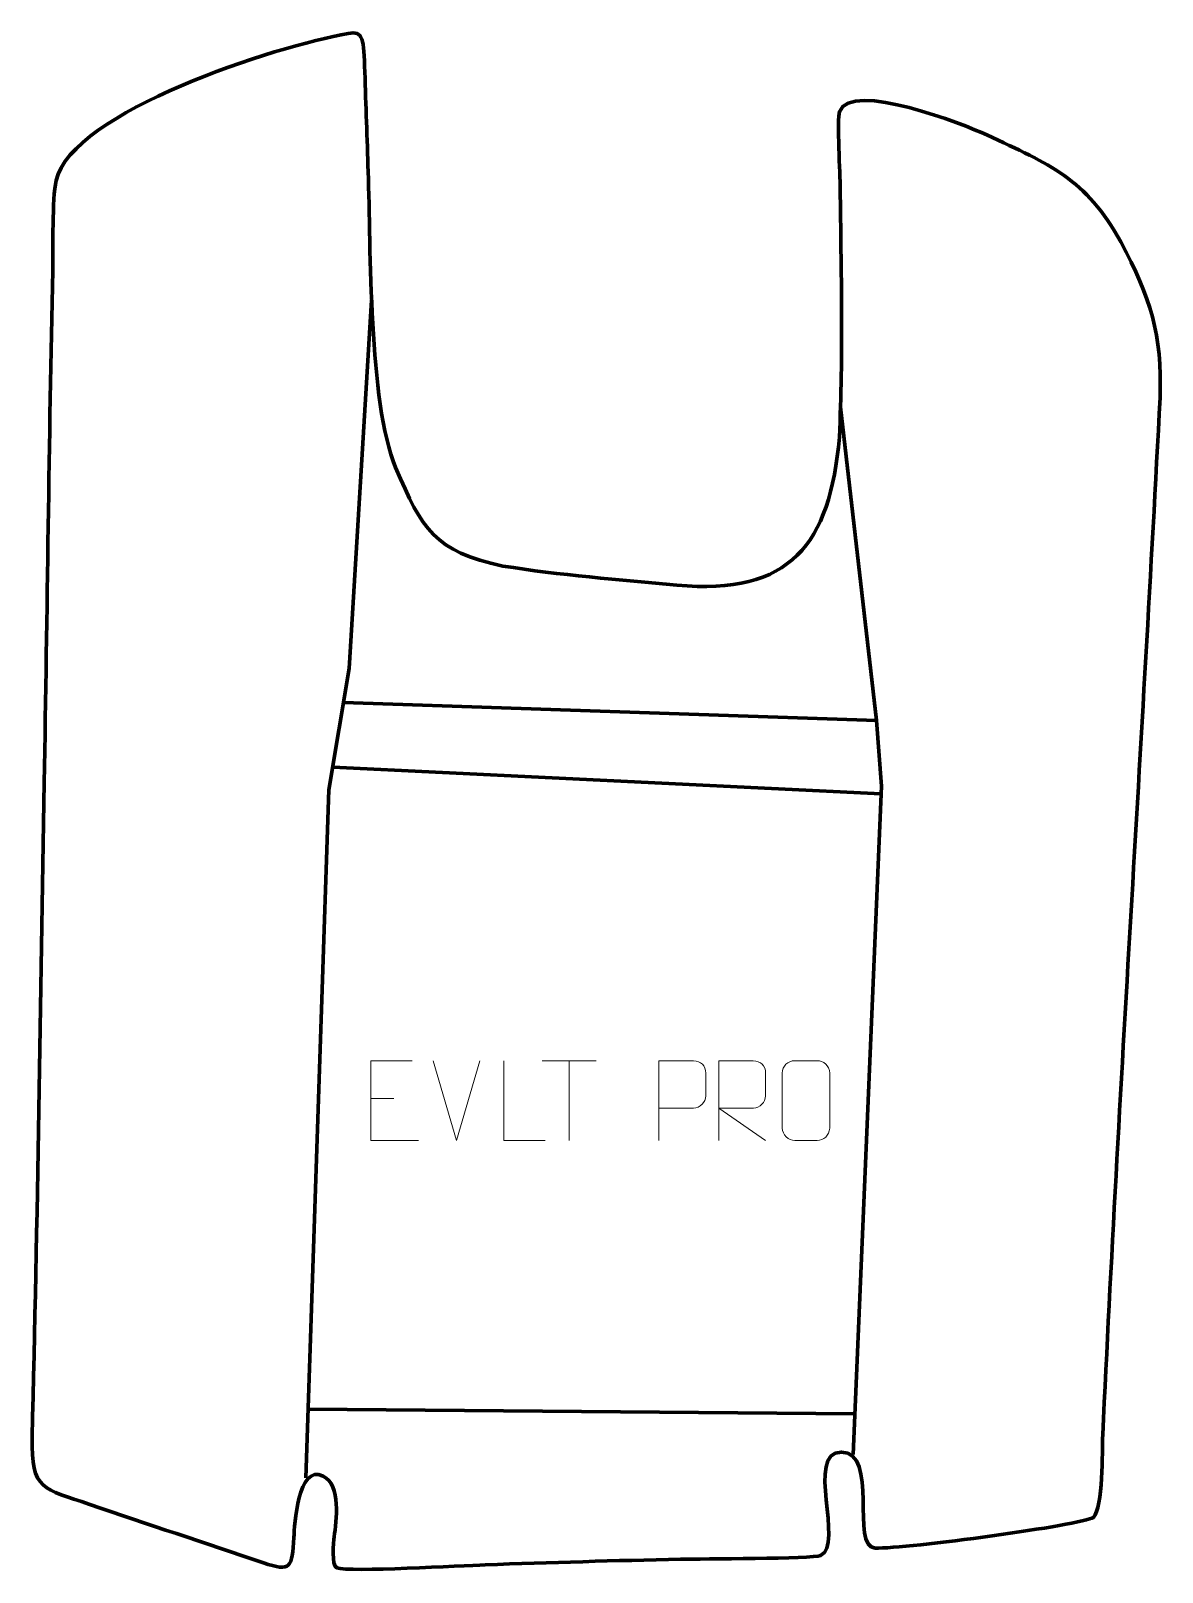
# Model space of a CAD drawing. Header units: millimetres. Extents: x -173 to 181, y -237 to 247.
import ezdxf

# ---------------------------------------------------------------- set-up
doc = ezdxf.new("R2010")
doc.units = ezdxf.units.MM
doc.header["$MEASUREMENT"] = 0
doc.layers.add('layer 2', color=7, linetype='Continuous')
doc.layers.add('layer 3', color=7, linetype='Continuous')

msp = doc.modelspace()

# ---------------------------------------------------------------- linework, layer by layer
at = {"layer": 'layer 2', "color": 142, "lineweight": 158}
for points in [[(-66.5154, 162.0802), (-66.5154, 162.0802), (-73.5309, 46.6937), (-73.5309, 46.6937), (-73.5309, 46.6937), (-73.5309, 46.6937), (-79.8809, 8.5937), (-79.8809, 8.5937), (-79.8809, 8.5937), (-79.8809, 8.5937), (-87.1568, -207.0421), (-87.1568, -207.0421)], [(84.4256, -199.7), (84.4256, -199.7), (93.289, 9.7839), (93.289, 9.7839), (93.289, 9.7839), (93.289, 9.7839), (91.7015, 30.4214), (91.7015, 30.4214), (91.7015, 30.4214), (91.7015, 30.4214), (80.4786, 128.5686), (80.4786, 128.5686)]]:
    msp.add_open_spline(points, degree=3, knots=[0, 0, 0, 0, 0.25, 0.25, 0.25, 0.25, 0.5, 0.5, 0.5, 0.5, 1, 1, 1, 1], dxfattribs=at)
for points in [[(91.7015, 30.4214), (91.7015, 30.4214), (-75.308, 36.0312), (-75.308, 36.0312)], [(93.1879, 7.3956), (93.1879, 7.3956), (-78.6904, 15.737), (-78.6904, 15.737)], [(84.9659, -186.9291), (84.9659, -186.9291), (-86.4298, -185.4946), (-86.4298, -185.4946)]]:
    msp.add_open_spline(points, degree=3, dxfattribs=at)
at = {"layer": 'layer 3', "color": 242, "lineweight": 158}
msp.add_open_spline([(30.3461, -232.4989), (36.3668, -232.3862), (71.9048, -232.3915), (74.2433, -231.3518), (74.2433, -231.3518), (81.7277, -228.0241), (69.2398, -199.028), (80.7239, -198.943), (80.7239, -198.943), (92.5797, -198.8553), (83.456, -228.7454), (91.3043, -228.9966), (91.3043, -228.9966), (101.1339, -229.3112), (156.4001, -221.7308), (159.7334, -219.3849), (159.7334, -219.3849), (162.7999, -216.2521), (162.4333, -198.6602), (162.665, -193.5241), (162.665, -193.5241), (167.7383, -85.0807), (175.0292, 23.1866), (180.6147, 131.5772), (180.6147, 131.5772), (181.2877, 151.6147), (177.6915, 162.7331), (168.3644, 180.3543), (168.3644, 180.3543), (157.1638, 200.4311), (146.1521, 204.5641), (126.288, 213.9562), (126.288, 213.9562), (119.4974, 217.0202), (83.7663, 231.194), (80.1412, 221.1839), (80.1412, 221.1839), (79.3581, 219.0215), (80.3477, 201.0909), (80.3866, 197.2446), (80.3866, 197.2446), (80.6065, 171.583), (81.3741, 144.7476), (80.0994, 119.1888), (80.0994, 119.1888), (77.2411, 85.6607), (64.6141, 69.432), (29.1962, 72.8194), (29.1962, 72.8194), (11.4894, 74.5079), (-7.9181, 75.9589), (-25.3649, 78.795), (-25.3649, 78.795), (-46.8397, 83.3823), (-50.6211, 90.2182), (-59.0084, 109.6559), (-59.0084, 109.6559), (-67.4658, 130.3791), (-66.768, 178.4384), (-67.572, 202.3459), (-67.572, 202.3459), (-67.9387, 212.7649), (-68.291, 223.1842), (-68.625, 233.6044), (-68.625, 233.6044), (-68.9605, 244.1436), (-69.0889, 246.5375), (-73.8498, 245.7084), (-73.8498, 245.7084), (-96.3163, 241.7961), (-160.4617, 221.277), (-165.4029, 199.5753), (-165.4029, 199.5753), (-166.7048, 193.8574), (-166.2934, 178.2707), (-166.4435, 171.4295), (-166.4435, 171.4295), (-167.6164, 117.9533), (-168.2041, 64.4622), (-169.1026, 10.9805), (-169.1026, 10.9805), (-170.2793, -57.4708), (-171.1968, -125.8918), (-172.9085, -194.3341), (-172.9085, -194.3341), (-173.3239, -210.9415), (-169.3107, -210.3794), (-154.8767, -215.3163), (-154.8767, -215.3163), (-136.7769, -221.4846), (-118.5705, -227.5074), (-100.4368, -233.6083), (-100.4368, -233.6083), (-91.7143, -236.5429), (-91.4933, -235.2076), (-90.8841, -225.656), (-90.8841, -225.656), (-90.6452, -221.9099), (-89.6785, -202.5672), (-81.6974, -206.4325), (-81.6974, -206.4325), (-75.9448, -209.2185), (-77.6818, -220.5749), (-78.2049, -225.4595), (-78.2049, -225.4595), (-78.384, -227.1318), (-79.2301, -234.599), (-77.3909, -235.2375), (-77.3909, -235.2375), (-73.5763, -236.5618), (-38.041, -234.5298), (-30.9341, -234.2608), (-30.9341, -234.2608), (-10.4716, -233.5396), (9.8751, -232.9338), (30.3461, -232.4989)], degree=3, knots=[0, 0, 0, 0, 0.03333333, 0.03333333, 0.03333333, 0.03333333, 0.06666667, 0.06666667, 0.06666667, 0.06666667, 0.1, 0.1, 0.1, 0.1, 0.13333333, 0.13333333, 0.13333333, 0.13333333, 0.16666667, 0.16666667, 0.16666667, 0.16666667, 0.2, 0.2, 0.2, 0.2, 0.23333333, 0.23333333, 0.23333333, 0.23333333, 0.26666667, 0.26666667, 0.26666667, 0.26666667, 0.3, 0.3, 0.3, 0.3, 0.33333333, 0.33333333, 0.33333333, 0.33333333, 0.36666667, 0.36666667, 0.36666667, 0.36666667, 0.4, 0.4, 0.4, 0.4, 0.43333333, 0.43333333, 0.43333333, 0.43333333, 0.46666667, 0.46666667, 0.46666667, 0.46666667, 0.5, 0.5, 0.5, 0.5, 0.53333333, 0.53333333, 0.53333333, 0.53333333, 0.56666667, 0.56666667, 0.56666667, 0.56666667, 0.6, 0.6, 0.6, 0.6, 0.63333333, 0.63333333, 0.63333333, 0.63333333, 0.66666667, 0.66666667, 0.66666667, 0.66666667, 0.7, 0.7, 0.7, 0.7, 0.73333333, 0.73333333, 0.73333333, 0.73333333, 0.76666667, 0.76666667, 0.76666667, 0.76666667, 0.8, 0.8, 0.8, 0.8, 0.83333333, 0.83333333, 0.83333333, 0.83333333, 0.86666667, 0.86666667, 0.86666667, 0.86666667, 0.9, 0.9, 0.9, 0.9, 0.93333333, 0.93333333, 0.93333333, 0.93333333, 1, 1, 1, 1], dxfattribs=at)
at = {"layer": 'layer 3', "color": 250, "lineweight": 9}
for points, knots in [([(-53.8333, -76.2662), (-53.8333, -76.2662), (-66.7072, -76.2662), (-66.7072, -76.2662), (-66.7072, -76.2662), (-66.7072, -76.2662), (-66.7072, -101.2198), (-66.7072, -101.2198), (-66.7072, -101.2198), (-66.7072, -101.2198), (-51.8414, -101.2198), (-51.8414, -101.2198)], [0, 0, 0, 0, 0.25, 0.25, 0.25, 0.25, 0.5, 0.5, 0.5, 0.5, 1, 1, 1, 1]), ([(-12.0925, -101.2273), (-12.0925, -101.2273), (-25.0416, -101.2273), (-25.0416, -101.2273), (-25.0416, -101.2273), (-25.0416, -101.2273), (-25.0416, -76.2737), (-25.0416, -76.2737)], [0, 0, 0, 0, 0.33333333, 0.33333333, 0.33333333, 0.33333333, 1, 1, 1, 1]), ([(23.5672, -101.2274), (23.5672, -101.2274), (23.5672, -76.2738), (23.5672, -76.2738), (23.5672, -76.2738), (27.1622, -76.2738), (30.7575, -76.2738), (34.3529, -76.2738), (34.3529, -76.2738), (36.6781, -76.3117), (38.2355, -77.8018), (38.2313, -80.1679), (38.2313, -80.1679), (38.2309, -82.2036), (38.2309, -85.2629), (38.2313, -87.2989), (38.2313, -87.2989), (38.2248, -89.1743), (36.4126, -91.1162), (34.403, -91.1353), (34.403, -91.1353), (34.403, -91.1353), (23.5672, -91.1353), (23.5672, -91.1353)], [0, 0, 0, 0, 0.14285714, 0.14285714, 0.14285714, 0.14285714, 0.28571429, 0.28571429, 0.28571429, 0.28571429, 0.42857143, 0.42857143, 0.42857143, 0.42857143, 0.57142857, 0.57142857, 0.57142857, 0.57142857, 0.71428571, 0.71428571, 0.71428571, 0.71428571, 1, 1, 1, 1]), ([(42.3199, -101.2235), (42.3199, -101.2235), (42.3199, -76.27), (42.3199, -76.27), (42.3199, -76.27), (45.9147, -76.27), (49.5102, -76.27), (53.1054, -76.27), (53.1054, -76.27), (55.4307, -76.3077), (56.988, -77.7977), (56.9839, -80.1641), (56.9839, -80.1641), (56.9835, -82.1996), (56.9835, -85.259), (56.9839, -87.295), (56.9839, -87.295), (56.9774, -89.1705), (55.1651, -91.1123), (53.1556, -91.1314), (53.1556, -91.1314), (53.1556, -91.1314), (42.3199, -91.1314), (42.3199, -91.1314), (42.3199, -91.1314), (42.3199, -91.1314), (56.9746, -101.2235), (56.9746, -101.2235)], [0, 0, 0, 0, 0.125, 0.125, 0.125, 0.125, 0.25, 0.25, 0.25, 0.25, 0.375, 0.375, 0.375, 0.375, 0.5, 0.5, 0.5, 0.5, 0.625, 0.625, 0.625, 0.625, 0.75, 0.75, 0.75, 0.75, 1, 1, 1, 1]), ([(66.1324, -76.2703), (68.4581, -76.2703), (70.7842, -76.2703), (73.1103, -76.2703), (73.1103, -76.2703), (75.0569, -76.2347), (77.0483, -77.7263), (77.075, -80.1639), (77.075, -80.1639), (77.0746, -85.9108), (77.0746, -91.6581), (77.075, -97.4058), (77.075, -97.4058), (76.9352, -99.7292), (75.258, -101.2088), (73.1103, -101.2196), (73.1103, -101.2196), (70.7784, -101.2192), (68.4465, -101.2192), (66.115, -101.2196), (66.115, -101.2196), (64.19, -101.325), (62.2179, -99.4405), (62.2291, -97.4232), (62.2291, -97.4232), (62.2294, -91.6531), (62.2294, -85.8834), (62.2291, -80.1141), (62.2291, -80.1141), (62.2333, -77.976), (63.98, -76.2568), (66.1324, -76.2703)], [0, 0, 0, 0, 0.11111111, 0.11111111, 0.11111111, 0.11111111, 0.22222222, 0.22222222, 0.22222222, 0.22222222, 0.33333333, 0.33333333, 0.33333333, 0.33333333, 0.44444444, 0.44444444, 0.44444444, 0.44444444, 0.55555556, 0.55555556, 0.55555556, 0.55555556, 0.66666667, 0.66666667, 0.66666667, 0.66666667, 0.77777778, 0.77777778, 0.77777778, 0.77777778, 1, 1, 1, 1])]:
    msp.add_open_spline(points, degree=3, knots=knots, dxfattribs=at)
for points in [[(-39.8626, -101.2272), (-39.8626, -101.2272), (-47.1844, -76.2736), (-47.1844, -76.2736)], [(-32.5407, -76.2736), (-32.5407, -76.2736), (-39.8625, -101.2272), (-39.8625, -101.2272)], [(-13.0821, -76.2972), (-13.0821, -76.2972), (3.9051, -76.2972), (3.9051, -76.2972)], [(-4.5883, -101.2272), (-4.5883, -101.2272), (-4.5883, -76.2737), (-4.5883, -76.2737)], [(-66.7072, -88.1459), (-66.7072, -88.1459), (-59.5391, -88.1459), (-59.5391, -88.1459)]]:
    msp.add_open_spline(points, degree=3, dxfattribs=at)

doc.saveas('drawing.dxf')
